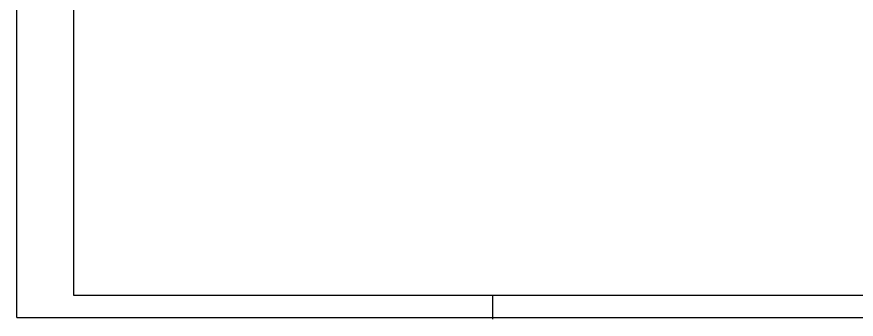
# Model space of a CAD drawing. Header units: millimetres. Extents: x -184.9 to -112.9, y 0.4 to 45.1.
# Drawn here: x -184.91 to -157.12, y 0.36 to 10.38 of the extents above; entities that cross this region are included whole.
import ezdxf

# ---------------------------------------------------------------- set-up
doc = ezdxf.new("R2010")
doc.units = ezdxf.units.MM
doc.layers.add('CERCADURA', color=5, linetype='Continuous')

msp = doc.modelspace()

# ---------------------------------------------------------------- linework, layer by layer
at = {"layer": 'CERCADURA', "color": 11}
for p, q in [((-184.912, 0.413), (-184.912, 44.963)), ((-169.162, 1.163), (-169.162, 0.362)), ((-184.912, 0.413), (-112.912, 0.413))]:
    msp.add_line(p, q, dxfattribs=at)
at = {"layer": 'CERCADURA', "color": 5}
for p, q in [((-183.037, 44.213), (-183.037, 1.163)), ((-183.037, 1.163), (-113.662, 1.163))]:
    msp.add_line(p, q, dxfattribs=at)

doc.saveas('drawing.dxf')
